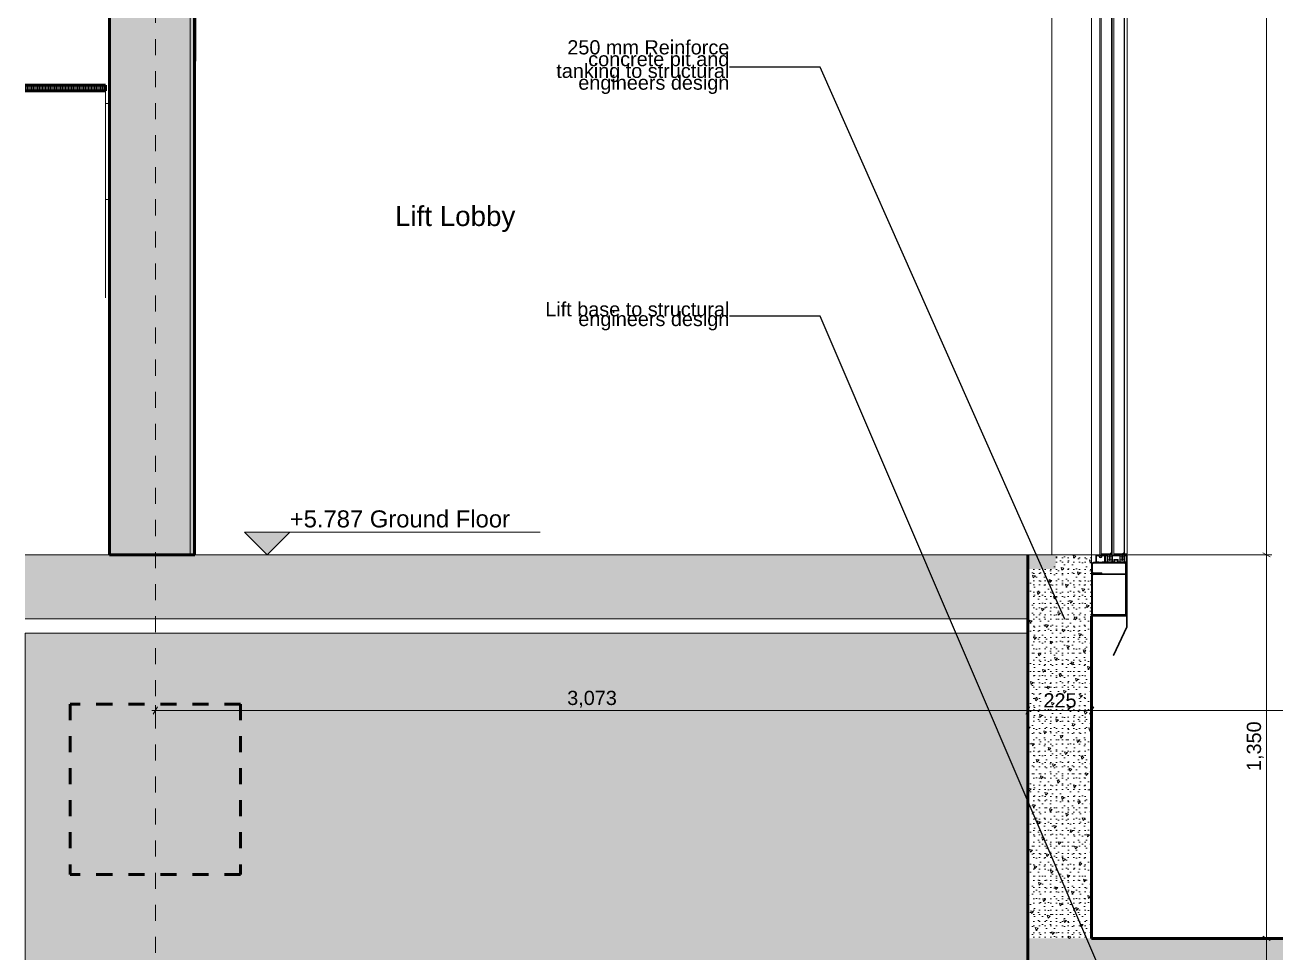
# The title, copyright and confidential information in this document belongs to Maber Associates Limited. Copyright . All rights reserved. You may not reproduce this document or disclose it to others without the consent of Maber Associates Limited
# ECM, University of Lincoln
# Model space of a CAD drawing. Header units: millimetres. Extents: x -54677 to 188015, y -4000 to 32873.
# Drawn here: x -20314 to -15907, y -1401 to 1866 of the extents above; entities that cross this region are included whole.
import ezdxf

# ---------------------------------------------------------------- set-up
doc = ezdxf.new("R2010")
doc.units = ezdxf.units.MM
doc.header["$MEASUREMENT"] = 0
doc.linetypes.add('Dashed', pattern=[112.888889, 56.444445, -56.444445])
for name, color, linetype, lineweight in [('0_Pen_No__1', 7, 'Continuous', 13), ('A-20-M_Floor_Slab_Pen_No__1', 7, 'Continuous', 13), ('A-20-M_Floor_Slab_Pen_No__146', 8, 'Continuous', 0), ('A-20-M_Floor_Slab_Pen_No__87', 8, 'Continuous', 20), ('A-20-M_Floor_Slab_Pen_No__89', 8, 'Continuous', 20), ('A-25-M_Wall_Int_Pen_No__146', 8, 'Continuous', 0), ('A-30-M_Stair_Pen_No__191', 7, 'Continuous', 5), ('A-95-P_Drawing_Pen_No__1', 7, 'Continuous', 13), ('A-95-P_Drawing_Pen_No__101', 252, 'Continuous', 15), ('A-95-P_Text_1_50_GA_Pen_No__1', 7, 'Continuous', 13), ('A-95-P_Text_1_50_GA_Pen_No__4', 7, 'Continuous', 20), ('A-95-P_Text_1_50_GA_Pen_No__85', 8, 'Continuous', 20), ('New_A-20-M_Floor_Slab_Pen_No__87', 8, 'Continuous', 20), ('New_A-20-M_Roof_Pen_No__92', 8, 'Continuous', 13), ('New_A-80-M_Lift_Pen_No__87', 8, 'Continuous', 20), ('New_A-95-D_1_20_Pen_No__1', 7, 'Continuous', 13), ('New_A-95-D_Stair_Detail.Dim_Pen_No__4', 7, 'Continuous', 20)]:
    doc.layers.add(name, color=color, linetype=linetype, lineweight=lineweight)
for name, color, linetype, lineweight, true_color in [('A-20-M_Ceiling_Pen_No__241', 7, 'Continuous', 13, 0xc30c20), ('A-20-M_Floor_Slab_Pen_No__147', 7, 'Continuous', 0, 0x606060), ('A-20-M_Floor_Slab_Pen_No__29', 7, 'Continuous', 50, 0x2a2a2a), ('A-25-M_Wall_Int_Pen_No__27', 7, 'Continuous', 50, 0x2a2a2a), ('A-30-M_Stair_Pen_No__107', 7, 'Continuous', 15, 0xa6a6a6), ('New_A-20-M_Roof_Pen_No__107', 7, 'Continuous', 15, 0xa6a6a6), ('New_A-20-M_Roof_Pen_No__32', 7, 'Continuous', 50, 0x2a2a2a), ('New_A-25-M_Wall_Int_Pen_No__27', 7, 'Continuous', 50, 0x2a2a2a), ('New_A-25-M_Wall_Int_Pen_No__81', 7, 'Continuous', 20, 0x6a6a6a), ('New_S-280-M_STRUCT_FRAME.IFC Import_Pen_No__24', 7, 'Continuous', 50, 0x2a2a2a)]:
    doc.layers.add(name, color=color, linetype=linetype, lineweight=lineweight, true_color=true_color)
doc.layers.add('New_A-95-D_1_20', color=7, linetype='Continuous')
doc.layers.add('New_A-95-D_Stair_Detail.Dim', color=7, linetype='Continuous')
doc.styles.add('GENERATED_STYLE_1', font='')
doc.styles.add('GENERATED_STYLE_2', font='')
doc.styles.get('GENERATED_STYLE_1').set_extended_font_data('Arial')
doc.styles.get('GENERATED_STYLE_2').set_extended_font_data('Swis721 BT')
doc.dimstyles.new('GENERATED_STYLE__1', dxfattribs={"dimtxt": 50, "dimasz": 19, "dimexe": 0.18, "dimexo": 50, "dimgap": 0.09, "dimtad": 1, "dimtih": 1, "dimtoh": 1, "dimdec": 0, "dimzin": 0, "dimdsep": 46, "dimtxsty": 'GENERATED_STYLE_1', "dimblk": 'ARROWHEAD_2', "dimblk1": 'ARROWHEAD_2', "dimblk2": 'ARROWHEAD_2', "dimcen": 0.09, "dimclrd": 7, "dimclre": 7, "dimclrt": 7, "dimadec": 0, "dimazin": 0, "dimtfac": 1, "dimtdec": 4, "dimtmove": 0, "dimatfit": 3, "dimfxl": 1, "dimtolj": 1, "dimtzin": 0, "dimarcsym": 0})
doc.dimstyles.new('GENERATED_STYLE__2', dxfattribs={"dimtxt": 50, "dimasz": 19, "dimexe": 0.18, "dimexo": 50, "dimgap": 0.09, "dimtad": 1, "dimdec": 0, "dimzin": 0, "dimdsep": 46, "dimtxsty": 'GENERATED_STYLE_1', "dimblk": 'ARROWHEAD_2', "dimblk1": 'ARROWHEAD_2', "dimblk2": 'ARROWHEAD_2', "dimcen": 0.09, "dimclrd": 7, "dimclre": 7, "dimclrt": 7, "dimadec": 0, "dimazin": 0, "dimtfac": 1, "dimtdec": 4, "dimtmove": 0, "dimatfit": 3, "dimfxl": 1, "dimtolj": 1, "dimtzin": 0, "dimarcsym": 0})
doc.dimstyles.new('GENERATED_STYLE__5', dxfattribs={"dimtxt": 0.18, "dimasz": 36.48, "dimexe": 0.18, "dimexo": 0.0625, "dimgap": 0.09, "dimtad": 0, "dimtih": 1, "dimtoh": 1, "dimdec": 4, "dimzin": 0, "dimdsep": 46, "dimcen": 0.09, "dimadec": 0, "dimazin": 0, "dimtfac": 1, "dimtdec": 4, "dimtmove": 0, "dimatfit": 3, "dimldrblk": 'ARROWHEAD_5', "dimfxl": 1, "dimtolj": 1, "dimtzin": 0, "dimarcsym": 0})
pattern_1 = [(45, (0, 0), (-73.4847, 73.4847), [10, -50]), (45, (-15.53, 57.96), (-73.4847, 73.4847), [10, -50]), (105, (0, 0), (100.38196, 26.89726), [10, -50]), (105, (42.43, 42.43), (100.38196, 26.89726), [10, -50]), (165, (7.07, 7.07), (26.89726, 100.38196), [10, -50]), (165, (49.5, 49.5), (26.89726, 100.38196), [10, -50]), (45, (-7.071, 7.071), (-14.142136, 14.142136), [0, -20, 0, -30]), (90, (9e-16, 14.142), (-20, 0), [0, -15, 0, -25])]
pattern_2 = [(0, (0, 0), (0, 3), [0, -3])]

# ---------------------------------------------------------------- blocks, each defined once
blk = doc.blocks.new('*D22')
at = {"layer": 'New_A-95-D_1_20_Pen_No__1', "linetype": 'Continuous'}
for p, q in [((-16569, -547.7), (-16556.7, -547.7)), ((-16549.5, -535.2), (-16563.9, -560.2)), ((-16556.7, -901.1), (-16556.7, -528.9)), ((-16556.7, -547.7), (-13706.7, -547.7)), ((-13713.9, -560.2), (-13699.5, -535.2)), ((-13706.7, -882.6), (-13706.7, -528.9)), ((-13706.7, -547.7), (-13694.5, -547.7))]:
    blk.add_line(p, q, dxfattribs=at)
at = {"layer": 'New_A-95-D_1_20_Pen_No__1', "insert": (-15398.5, -537.7), "char_height": 50, "attachment_point": 7, "style": 'GENERATED_STYLE_1'}
blk.add_mtext('\\A1;{\\fArial|b0|i0|c0|p34;2,850 Clear width}', dxfattribs=at)
blk = doc.blocks.new('ARROWHEAD_2')
at = {"color": 0, "linetype": 'Continuous', "lineweight": 0}
for p, q in [((0, 0), (-1, 0)), ((-0.38, -0.66), (0.38, 0.66))]:
    blk.add_line(p, q, dxfattribs=at)
blk = doc.blocks.new('*D24')
at = {"layer": 'New_A-95-D_1_20_Pen_No__1', "linetype": 'Continuous'}
for p, q in [((-15940.8, 0), (-15940.8, 4050)), ((-15922, 0), (-16537, 0)), ((-15953.3, 7.2), (-15928.3, -7.2)), ((-15940.8, -1350), (-15940.8, 0)), ((-15922, -1350), (-16506.7, -1350)), ((-15953.3, -1342.8), (-15928.3, -1357.2)), ((-15940.8, -1362.2), (-15940.8, -1350))]:
    blk.add_line(p, q, dxfattribs=at)
at = {"layer": 'New_A-95-D_1_20_Pen_No__1', "insert": (-15950.8, -760.8), "char_height": 50, "attachment_point": 7, "rotation": 90, "style": 'GENERATED_STYLE_1'}
blk.add_mtext('\\A1;{\\fArial|b0|i0|c0|p34;1,350}', dxfattribs=at)
blk = doc.blocks.new('*D25')
at = {"layer": 'New_A-95-D_1_20_Pen_No__1', "linetype": 'Continuous'}
for p, q in [((-15953.3, 4057.2), (-15928.3, 4042.8)), ((-15922, 4050), (-16576.7, 4050)), ((-15940.8, 0), (-15940.8, 4050)), ((-15953.3, 7.2), (-15928.3, -7.2))]:
    blk.add_line(p, q, dxfattribs=at)
at = {"layer": 'New_A-95-D_1_20_Pen_No__1', "insert": (-15950.8, 1939.2), "char_height": 50, "attachment_point": 7, "rotation": 90, "style": 'GENERATED_STYLE_1'}
blk.add_mtext('\\A1;{\\fArial|b0|i0|c0|p34;4,050}', dxfattribs=at)
blk = doc.blocks.new('*D31')
at = {"layer": 'New_A-95-D_1_20_Pen_No__1', "linetype": 'Continuous'}
for p, q in [((-14051.2, 20100), (-16506.7, 20100)), ((-14057.4, 20092.8), (-14082.4, 20107.2)), ((-14069.9, 20100), (-14069.9, 20112.2)), ((-14069.9, -1350), (-14069.9, 20100)), ((-14051.2, -1350), (-16506.7, -1350)), ((-14082.4, -1342.8), (-14057.4, -1357.2)), ((-14069.9, -1362.2), (-14069.9, -1350))]:
    blk.add_line(p, q, dxfattribs=at)
at = {"layer": 'New_A-95-D_1_20_Pen_No__1', "insert": (-14079.9, 9270.1), "char_height": 50, "attachment_point": 7, "rotation": 90, "style": 'GENERATED_STYLE_1'}
blk.add_mtext('\\A1;{\\fArial|b0|i0|c0|p34;21,450}', dxfattribs=at)
blk = doc.blocks.new('Dimension_1_1', base_point=(-19461.3, 0))
at = {"layer": 'New_A-95-D_Stair_Detail.Dim', "linetype": 'Continuous', "lineweight": 0, "true_color": 0x000000}
blk.add_hatch(color=178, dxfattribs=at).paths.add_polyline_path([(-19461.3, 0), (-19381.3, 80), (-19541.3, 80)])
at = {"layer": 'New_A-95-D_Stair_Detail.Dim_Pen_No__4', "linetype": 'Continuous'}
for p, q in [((-19461.3, 0), (-19541.3, 80)), ((-19541.3, 80), (-19381.3, 80)), ((-19381.3, 80), (-19461.3, 0)), ((-19381.3, 80), (-18499.7, 80)), ((-19461.3, 0), (-19521.3, 0)), ((-19461.3, 0), (-19401.3, 0))]:
    blk.add_line(p, q, dxfattribs=at)
at = {"layer": 'New_A-95-D_Stair_Detail.Dim_Pen_No__4', "insert": (-19381.3, 96), "char_height": 60, "attachment_point": 7, "style": 'GENERATED_STYLE_1'}
blk.add_mtext('\\A1;{\\fArial|b0|i0|c0|p34;+5.787 Ground Floor}', dxfattribs=at)
blk = doc.blocks.new('*D55')
at = {"layer": 'New_A-95-D_1_20_Pen_No__1', "linetype": 'Continuous'}
for p, q in [((-16794, -547.7), (-16781.7, -547.7)), ((-16774.5, -535.2), (-16788.9, -560.2)), ((-16781.7, -699.1), (-16781.7, -528.9)), ((-16781.7, -547.7), (-16556.7, -547.7)), ((-16563.9, -560.2), (-16549.5, -535.2)), ((-16556.7, -701.9), (-16556.7, -528.9)), ((-16556.7, -547.7), (-16544.5, -547.7))]:
    blk.add_line(p, q, dxfattribs=at)
at = {"layer": 'New_A-95-D_1_20_Pen_No__1', "insert": (-16726.4, -537.7), "char_height": 50, "attachment_point": 7, "style": 'GENERATED_STYLE_1'}
blk.add_mtext('\\A1;{\\fArial|b0|i0|c0|p34;225}', dxfattribs=at)
blk = doc.blocks.new('*D56')
at = {"layer": 'New_A-95-D_1_20_Pen_No__1', "linetype": 'Continuous'}
for p, q in [((-15721.6, -1350), (-15959.5, -1350)), ((-15928.3, -1357.2), (-15953.3, -1342.8)), ((-15940.8, -1350), (-15940.8, -1337.8)), ((-15940.8, -1450), (-15940.8, -1350)), ((-15713.5, -1450), (-15959.5, -1450)), ((-15953.3, -1442.8), (-15928.3, -1457.2)), ((-15940.8, -1462.2), (-15940.8, -1450))]:
    blk.add_line(p, q, dxfattribs=at)
at = {"layer": 'New_A-95-D_1_20_Pen_No__1', "insert": (-15950.8, -1571.6), "char_height": 50, "attachment_point": 7, "rotation": 90, "style": 'GENERATED_STYLE_1'}
blk.add_mtext('\\A1;{\\fArial|b0|i0|c0|p34;100}', dxfattribs=at)
blk = doc.blocks.new('*D59')
at = {"layer": 'New_A-95-D_1_20_Pen_No__1', "linetype": 'Continuous'}
for p, q in [((-16781.7, -566.4), (-16781.7, -484.6)), ((-19854.8, -566.4), (-19854.8, -528.7)), ((-19867, -547.7), (-19854.8, -547.7)), ((-19847.5, -535.2), (-19862, -560.2)), ((-19854.8, -547.7), (-16781.7, -547.7)), ((-16788.9, -560.2), (-16774.5, -535.2)), ((-16781.7, -547.7), (-16769.5, -547.7))]:
    blk.add_line(p, q, dxfattribs=at)
at = {"layer": 'New_A-95-D_1_20_Pen_No__1', "insert": (-18404, -537.7), "char_height": 50, "attachment_point": 7, "style": 'GENERATED_STYLE_1'}
blk.add_mtext('\\A1;{\\fArial|b0|i0|c0|p34;3,073}', dxfattribs=at)
blk = doc.blocks.new('ARROWHEAD_5')
at = {"color": 0, "linetype": 'Continuous', "lineweight": 0}
blk.add_line((0, 0), (-1, 0), dxfattribs=at)
blk.add_solid([(-1, 0.2679), (0, 0), (-1, -0.2679), (-1, 0.2679)], dxfattribs=at)

msp = doc.modelspace()

# ---------------------------------------------------------------- hatches: boundary and pattern name
at = {"layer": 'A-20-M_Floor_Slab_Pen_No__146', "linetype": 'Continuous'}
h = msp.add_hatch(dxfattribs=at)
h.set_pattern_fill('Structural_Concrete_0001', color=256, style=0, pattern_type=2)
h.set_pattern_definition(pattern_1)
h.paths.add_polyline_path([(-16781.7, -1450), (-13456.7, -1450), (-13456.7, -1350), (-16781.7, -1350)])
at = {"layer": 'A-20-M_Floor_Slab_Pen_No__147', "linetype": 'Continuous'}
h = msp.add_hatch(dxfattribs=at)
h.set_pattern_fill('Structural_Concrete_0001', color=256, style=0, pattern_type=2)
h.set_pattern_definition(pattern_1)
h.paths.add_polyline_path([(-16781.7, -50), (-16683.3, -50), (-16683.3, 0), (-20313.9, 0), (-20313.9, -225), (-16781.7, -225)])
at = {"layer": 'A-25-M_Wall_Int_Pen_No__146', "linetype": 'Continuous'}
h = msp.add_hatch(dxfattribs=at)
h.set_pattern_fill('Structural_Concrete_0001', color=256, style=0, pattern_type=2)
h.set_pattern_definition(pattern_1)
h.paths.add_polyline_path([(-16696.7, 0), (-16556.7, 0), (-16556.7, -50), (-16696.7, -50)])
h = msp.add_hatch(dxfattribs=at)
h.set_pattern_fill('Structural_Concrete_0001', color=256, style=0, pattern_type=2)
h.set_pattern_definition(pattern_1)
h.paths.add_polyline_path([(-16556.7, -50), (-16781.7, -50), (-16781.7, -1350), (-16556.7, -1350)])
at = {"layer": 'A-30-M_Stair_Pen_No__107', "linetype": 'Continuous'}
h = msp.add_hatch(dxfattribs=at)
h.set_pattern_fill('Gypsum_PB_0001', color=256, style=0, pattern_type=2)
h.set_pattern_definition(pattern_2)
h.paths.add_polyline_path([(-19732.3, 11700), (-19732.3, 0), (-19716.8, 0), (-19716.8, 11700)])
at = {"layer": 'A-95-P_Drawing_Pen_No__101', "linetype": 'Continuous'}
h = msp.add_hatch(dxfattribs=at)
h.set_pattern_fill('Earth_0001', color=256, style=0, pattern_type=2)
h.set_pattern_definition([(45, (0, 0), (-55.15433, 55.15433), []), (45, (-18.38, 18.38), (-110.3087, 110.3087), []), (45, (-36.77, 36.77), (-110.3087, 110.3087), []), (135, (-55.154, 55.154), (18.384776, 18.384776), [78, -78])])
h.paths.add_polyline_path([(-20313.9, -275), (-16781.7, -275), (-16781.7, -1450), (-13481.7, -1450), (-13481.7, -275), (-12249, -275), (-12249, -2141), (-20313.9, -2141)])
at = {"layer": 'New_A-20-M_Roof_Pen_No__107', "linetype": 'Continuous'}
h = msp.add_hatch(dxfattribs=at)
h.set_pattern_fill('Gypsum_PB_0001', color=256, style=0, pattern_type=2)
h.set_pattern_definition(pattern_2)
h.paths.add_polyline_path([(-20313.9, 1634.1), (-20029.8, 1634.1), (-20029.8, 1653.9), (-20313.9, 1653.9)])
at = {"layer": 'New_A-25-M_Wall_Int_Pen_No__81', "linetype": 'Continuous', "lineweight": 0, "true_color": 0x353535}
h = msp.add_hatch(color=250, dxfattribs=at)
h.paths.add_polyline_path([(-19984.1, 12150), (-20016.6, 12150), (-20016.6, 0), (-19732.3, 0), (-19732.3, 11700), (-19783.8, 11700), (-19783.8, 11691.4), (-19841.3, 11691.4), (-19848.5, 11688.4), (-19851.5, 11681.2), (-19851.5, 11320.8), (-19848.5, 11313.6), (-19841.3, 11310.6), (-19783.8, 11310.6), (-19783.8, 11302), (-19925.6, 11302), (-19925.6, 11310.6), (-19868.1, 11310.6), (-19860.9, 11313.6), (-19857.9, 11320.8), (-19857.9, 11681.2), (-19860.9, 11688.4), (-19868.1, 11691.4), (-19925.6, 11691.4), (-19925.6, 11700), (-19984.1, 11700)])
h.paths.add_polyline_path([(-19869.7, 10989.9), (-19854.7, 10989.9), (-19854.7, 10766.4), (-19869.7, 10766.4)], flags=0)
h.paths.add_polyline_path([(-19839.7, 8331.6), (-19839.7, 8108.1), (-19854.7, 8108.1), (-19854.7, 8331.6)], flags=0)
h.paths.add_polyline_path([(-19925.6, 7650), (-19783.8, 7650), (-19783.8, 7641.4), (-19841.3, 7641.4), (-19848.5, 7638.4), (-19851.5, 7631.2), (-19851.5, 7270.8), (-19848.5, 7263.6), (-19841.3, 7260.6), (-19783.8, 7260.6), (-19783.8, 7252), (-19925.6, 7252), (-19925.6, 7260.6), (-19868.1, 7260.6), (-19860.9, 7263.6), (-19857.9, 7270.8), (-19857.9, 7631.2), (-19860.9, 7638.4), (-19868.1, 7641.4), (-19925.6, 7641.4)], flags=0)
h.paths.add_polyline_path([(-19783.8, 3202), (-19925.6, 3202), (-19925.6, 3210.6), (-19868.1, 3210.6), (-19860.9, 3213.6), (-19857.9, 3220.8), (-19857.9, 3581.2), (-19860.9, 3588.4), (-19868.1, 3591.4), (-19925.6, 3591.4), (-19925.6, 3600), (-19783.8, 3600), (-19783.8, 3591.4), (-19841.3, 3591.4), (-19848.5, 3588.4), (-19851.5, 3581.2), (-19851.5, 3220.8), (-19848.5, 3213.6), (-19841.3, 3210.6), (-19783.8, 3210.6)], flags=0)

# ---------------------------------------------------------------- linework, layer by layer
at = {"layer": '0_Pen_No__1', "linetype": 'Continuous'}
for p, q in [((-16556.7, 0), (-16556.7, 2300)), ((-16527.7, -1), (-16527.7, 2295.2)), ((-16541.7, -1), (-16540.7, 0)), ((-16540.7, 0), (-16537.2, 0)), ((-16537.2, 0), (-16537.2, -1)), ((-16532.6, -1), (-16532.6, 0)), ((-16532.6, 0), (-16528, 0)), ((-16528, 0), (-16528, -1)), ((-16523.4, -1), (-16523.4, 0)), ((-16523.4, 0), (-16518.8, 0)), ((-16518.8, 0), (-16518.8, -1)), ((-16514.2, -1), (-16514.2, 0)), ((-16514.2, 0), (-16510.7, 0)), ((-16510.7, 0), (-16509.7, -1)), ((-16541.7, -26), (-16541.7, -1)), ((-16531.7, -26), (-16541.7, -26)), ((-16541.7, -26), (-16533.3, -26)), ((-16539.7, -4), (-16538.7, -3)), ((-16539.7, -4), (-16539.7, -23.5)), ((-16539.2, -24), (-16531.7, -24)), ((-16530.5, -3), (-16538.7, -3)), ((-16537.2, -1), (-16532.6, -1)), ((-16531.7, -24), (-16531.7, -26)), ((-16528, -1), (-16523.4, -1)), ((-16512.7, -3), (-16521, -3)), ((-16519.7, -24), (-16512.2, -24)), ((-16519.7, -26), (-16519.7, -24)), ((-16509.7, -26), (-16519.7, -26)), ((-16518.8, -1), (-16514.2, -1)), ((-16512.7, -3), (-16511.7, -4)), ((-16511.7, -23.5), (-16511.7, -4)), ((-16509.7, -1), (-16509.7, -26))]:
    msp.add_line(p, q, dxfattribs=at)
at = {"layer": '0_Pen_No__1', "linetype": 'Continuous', "flags": 128}
for points in [[(-16522.7, 4), (-16484.7, 4), (-16484.7, 2359.3), (-16489.7, 2359.3), (-16489.7, 2362.3), (-16494.7, 2367.3), (-16504.7, 2367.3), (-16504.7, 2276)], [(-16478.7, 4), (-16440.7, 4), (-16440.7, 2367.3), (-16460.7, 2367.3), (-16460.7, 2276)], [(-16440.7, 2367.3), (-16431.7, 2367.3), (-16431.7, 4), (-16440.7, 4)], [(-16491.7, 2276), (-16522.7, 2276), (-16522.7, 4), (-16491.7, 4), (-16486.7, 9), (-16486.7, 2271)], [(-16447.7, 2276), (-16478.7, 2276), (-16478.7, 4), (-16447.7, 4), (-16442.7, 9), (-16442.7, 2271)]]:
    msp.add_lwpolyline(points, dxfattribs=at)
for points in [[(-16473.9, -26), (-16509.7, -26), (-16509.7, -1), (-16508.7, 0), (-16507.1, 0), (-16507.1, -1), (-16502.5, -1), (-16502.5, 0), (-16500.8, 0), (-16499.8, -1), (-16499.8, -23.5, 0.414214), (-16499.3, -24), (-16486.1, -24, 0.414214), (-16485.6, -23.5), (-16485.6, -1), (-16484.6, 0), (-16482.2, 0), (-16482.2, -1), (-16477.6, -1), (-16477.6, 0), (-16473, 0), (-16473, -1), (-16468.4, -1), (-16468.4, 0), (-16463.8, 0), (-16463.8, -1), (-16459.2, -1), (-16459.2, 0), (-16456.8, 0), (-16455.8, -1), (-16455.8, -23.5, 0.414214), (-16455.3, -24), (-16442.1, -24, 0.414214), (-16441.6, -23.5), (-16441.6, -1), (-16440.6, 0), (-16439, 0), (-16439, -1), (-16434.4, -1), (-16434.4, 0), (-16432.7, 0), (-16431.7, -1), (-16431.7, -26), (-16467.6, -26), (-16467.6, -24), (-16465.5, -24), (-16465.5, -18), (-16476, -18), (-16476, -24), (-16473.9, -24)], [(-16520.7, -63), (-16550.7, -63, -0.414214), (-16553.7, -60), (-16553.7, -32, -0.414214), (-16550.7, -29), (-16440.2, -29, -0.414214), (-16437.2, -32), (-16437.2, -104.7), (-16437.2, -211.3, -0.291565), (-16439.9, -213), (-16553.7, -213), (-16553.7, -216), (-16439.9, -216, 0.291565), (-16434.5, -212.5), (-16434.2, -104.7), (-16434.2, -32, 0.414214), (-16440.2, -26), (-16550.7, -26, 0.414214), (-16556.7, -32), (-16556.7, -60, 0.414214), (-16550.7, -66), (-16520.7, -66)], [(-16507.2, -24), (-16502.3, -24, 0.414214), (-16501.8, -23.5), (-16501.8, -4), (-16502.8, -3), (-16506.7, -3), (-16507.7, -4), (-16507.7, -23.5, 0.414214)], [(-16478, -16.5, -0.414214), (-16477.5, -16), (-16464, -16, -0.414214), (-16463.5, -16.5), (-16463.5, -23.5, 0.414214), (-16463, -24), (-16458.3, -24, 0.414214), (-16457.8, -23.5), (-16457.8, -3.5, 0.414214), (-16458.3, -3), (-16483.1, -3, 0.414214), (-16483.6, -3.5), (-16483.6, -23.5, 0.414214), (-16483.1, -24), (-16478.5, -24, 0.414214), (-16478, -23.5)], [(-16434.2, -26), (-16434.2, -252, -0.109518), (-16434.5, -253.3), (-16480.8, -352.6), (-16478.1, -353.9), (-16431.8, -254.5, 0.109518), (-16431.2, -252), (-16431.2, -26)], [(-16439.1, -24), (-16434.2, -24, 0.414214), (-16433.7, -23.5), (-16433.7, -4), (-16434.7, -3), (-16438.6, -3), (-16439.6, -4), (-16439.6, -23.5, 0.414214)], [(-16439.9, -210), (-16439.9, -213), (-16550.7, -213, -0.414214), (-16556.7, -207), (-16556.7, -72, -0.414214), (-16550.7, -66), (-16437.2, -66), (-16437.2, -69), (-16550.7, -69, 0.414214), (-16553.7, -72), (-16553.7, -207, 0.414214), (-16550.7, -210)]]:
    msp.add_lwpolyline(points, format="xyb", close=True, dxfattribs=at)
for points in [[(-16489.2, 4), (-16491.3, -1.8, 0.087489), (-16491.5, -2.7), (-16491.5, -20), (-16494, -20), (-16494, -2.7, -0.087489), (-16493.7, -1), (-16492, 3.8)], [(-16445.2, 4), (-16447.3, -1.8, 0.087489), (-16447.5, -2.7), (-16447.5, -20), (-16450, -20), (-16450, -2.7, -0.087489), (-16449.7, -1), (-16448, 3.8)]]:
    msp.add_lwpolyline(points, format="xyb", dxfattribs=at)
for points in [[(-16494.2, -4), (-16499.7, -4), (-16499.7, -17), (-16494.2, -17)], [(-16485.7, -4), (-16491.2, -4), (-16491.2, -17), (-16485.7, -17)], [(-16450.2, -4), (-16455.7, -4), (-16455.7, -17), (-16450.2, -17)], [(-16441.7, -17), (-16447.2, -17), (-16447.2, -4), (-16441.7, -4)]]:
    msp.add_lwpolyline(points, close=True, dxfattribs=at)
at = {"layer": '0_Pen_No__1', "linetype": 'Continuous'}
msp.add_circle((-16525.7, -5.7), 2.75, dxfattribs=at)
for centre, radius, start, end in [((-16539.2, -23.5), 0.5, 180, 270), ((-16530.5, -3.5), 0.5, 334.6231, 90), ((-16525.7, -5.7), 4.75, 154.6231, 25.3769), ((-16521, -3.5), 0.5, 90, 205.3769), ((-16512.2, -23.5), 0.5, 270, 0)]:
    msp.add_arc(centre, radius, start, end, dxfattribs=at)
at = {"layer": 'A-20-M_Ceiling_Pen_No__241', "linetype": 'Dashed'}
msp.add_line((-19854.8, 20217.3), (-19854.8, -4000), dxfattribs=at)
at = {"layer": 'A-20-M_Floor_Slab_Pen_No__1', "linetype": 'Continuous'}
for p, q in [((-20016.6, 0), (-20313.9, 0)), ((-16706.7, 0), (-19716.6, 0)), ((-16696.7, 0), (-16541.7, 0)), ((-16556.7, 0), (-16556.7, -225)), ((-16781.7, -225), (-20313.9, -225))]:
    msp.add_line(p, q, dxfattribs=at)
at = {"layer": 'A-20-M_Floor_Slab_Pen_No__29', "linetype": 'Continuous'}
msp.add_line((-13706.7, -1350), (-16556.7, -1350), dxfattribs=at)
at = {"layer": 'A-20-M_Floor_Slab_Pen_No__87', "linetype": 'Continuous'}
msp.add_line((-20029.8, 1589.5), (-20016.6, 1589.5), dxfattribs=at)
at = {"layer": 'A-20-M_Floor_Slab_Pen_No__89', "linetype": 'Continuous'}
msp.add_line((-16706.7, 0), (-16696.7, 0), dxfattribs=at)
at = {"layer": 'A-25-M_Wall_Int_Pen_No__27', "linetype": 'Continuous'}
for p, q in [((-16781.7, 0), (-16781.7, -1450)), ((-16556.7, -216), (-16556.7, -1350))]:
    msp.add_line(p, q, dxfattribs=at)
at = {"layer": 'A-30-M_Stair_Pen_No__191', "linetype": 'Continuous', "flags": 128}
msp.add_lwpolyline([(-19732.3, 11700), (-19732.3, 0), (-19716.8, 0), (-19716.8, 11700)], close=True, dxfattribs=at)
at = {"layer": 'A-95-P_Drawing_Pen_No__1', "linetype": 'Continuous', "flags": 128}
msp.add_lwpolyline([(-20313.9, -275), (-16781.7, -275), (-16781.7, -1450), (-13481.7, -1450), (-13481.7, -275), (-12249, -275), (-12249, -2141), (-20313.9, -2141)], close=True, dxfattribs=at)
at = {"layer": 'New_A-20-M_Floor_Slab_Pen_No__87', "linetype": 'Continuous'}
msp.add_line((-20016.6, 1251.5), (-20029.8, 1251.5), dxfattribs=at)
at = {"layer": 'New_A-20-M_Roof_Pen_No__32', "linetype": 'Continuous'}
for p, q in [((-20029.8, 1653.9), (-20313.9, 1653.9)), ((-20029.8, 1634.1), (-20313.9, 1634.1)), ((-20029.8, 1653.9), (-20029.8, 1634.1))]:
    msp.add_line(p, q, dxfattribs=at)
at = {"layer": 'New_A-20-M_Roof_Pen_No__92', "linetype": 'Continuous'}
msp.add_line((-20029.8, 1634.1), (-20029.8, 905.3), dxfattribs=at)
at = {"layer": 'New_A-25-M_Wall_Int_Pen_No__27', "linetype": 'Continuous'}
for p, q in [((-20016.2, 11754.9), (-20016.2, 0)), ((-19716.6, 2575), (-19716.6, 0)), ((-19716.2, 2025), (-19716.2, 1737.9)), ((-20016.6, 1927.5), (-20016.6, 0)), ((-19716.8, 1737.9), (-19716.8, 0)), ((-19716.6, 0), (-20016.6, 0)), ((-20016.2, 0), (-19716.2, 0))]:
    msp.add_line(p, q, dxfattribs=at)
at = {"layer": 'New_A-80-M_Lift_Pen_No__87', "linetype": 'Continuous'}
for p, q in [((-16696.7, 2300), (-16696.7, 0)), ((-16556.7, 0), (-16556.7, 2300)), ((-16696.7, 0), (-16556.7, 0))]:
    msp.add_line(p, q, dxfattribs=at)
at = {"layer": 'New_S-280-M_STRUCT_FRAME.IFC Import_Pen_No__24', "linetype": 'Dashed'}
for p, q in [((-20154.7, -525), (-20154.7, -1125)), ((-19554.7, -525), (-20154.7, -525)), ((-19554.7, -525), (-19554.7, -1125)), ((-19554.7, -1125), (-20154.7, -1125))]:
    msp.add_line(p, q, dxfattribs=at)

# ---------------------------------------------------------------- block references
at = {"layer": 'New_A-95-D_Stair_Detail.Dim', "linetype": 'Continuous'}
msp.add_blockref('Dimension_1_1', (-19461.3, 0), dxfattribs=at)

# ---------------------------------------------------------------- texts
at = {"layer": 'A-95-P_Text_1_50_GA_Pen_No__1', "linetype": 'Continuous', "char_height": 50, "attachment_point": 6, "style": 'GENERATED_STYLE_2'}
for s, insert, width, line_spacing_factor in [('\\A1;{\\fSwis721 BT|b0|i0|c0|p34; 250 mm Reinforce concrete pit and tanking to structural engineers design }', (-17833, 1717.5), 679.184, 0.497231), ('\\A1;{\\fSwis721 BT|b0|i0|c0|p34;Lift base to structural engineers design }', (-17833, 840.3), 716.146, 0.412493)]:
    msp.add_mtext(s, dxfattribs=dict(at, insert=insert, width=width, line_spacing_factor=line_spacing_factor))
at = {"layer": 'A-95-P_Text_1_50_GA_Pen_No__4', "linetype": 'Continuous', "insert": (-18798.7, 1182.4), "char_height": 70, "attachment_point": 5, "style": 'GENERATED_STYLE_2'}
msp.add_mtext('\\A1;{\\fSwis721 BT|b0|i0|c0|p34;Lift Lobby}', dxfattribs=at)

# ---------------------------------------------------------------- dimensions: what is measured, and where the dimension line sits
at = {"layer": 'New_A-95-D_1_20', "linetype": 'Continuous'}
for base, p1, p2, picture, middle in [((-14069.9, 20100), (-16556.7, -1350), (-16556.7, 20100), '*D31', (-14104.9, 9386.1)), ((-15940.8, 4050), (-16587, 0), (-16626.7, 4050), '*D25', (-15975.8, 2034.1)), ((-15940.8, 0), (-16556.7, -1350), (-16587, 0), '*D24', (-15975.8, -665.9)), ((-15940.8, -1350), (-15663.5, -1450), (-15671.6, -1350), '*D56', (-15975.8, -1508.4))]:
    dim = msp.add_linear_dim(base=base, p1=p1, p2=p2, angle=90, dimstyle='GENERATED_STYLE__2', dxfattribs=at)
    dim.commit()
    dim.dimension.update_dxf_attribs({"geometry": picture, "text_midpoint": middle, "dimtype": 160, "text_rotation": 90})
dim = msp.add_linear_dim(base=(-13706.7, -547.7), p1=(-16556.7, -951.1), p2=(-13706.7, -932.6), text='<MeasuredValue> Clear width', dimstyle='GENERATED_STYLE__1', dxfattribs=at)
dim.commit()
dim.dimension.update_dxf_attribs({"geometry": '*D22', "text_midpoint": (-14906, -512.7), "dimtype": 160})
for base, p1, p2, picture, middle in [((-16781.7, -547.7), (-19854.8, -478.7), (-16781.7, -434.6), '*D59', (-18309.2, -512.7)), ((-16556.7, -547.7), (-16781.7, -749.1), (-16556.7, -751.9), '*D55', (-16663.2, -512.7))]:
    dim = msp.add_linear_dim(base=base, p1=p1, p2=p2, dimstyle='GENERATED_STYLE__1', dxfattribs=at)
    dim.commit()
    dim.dimension.update_dxf_attribs({"geometry": picture, "text_midpoint": middle, "dimtype": 160})

# ---------------------------------------------------------------- leaders
at = {"layer": 'A-95-P_Text_1_50_GA_Pen_No__85', "linetype": 'Continuous', "annotation_type": 0, "has_hookline": 1, "hookline_direction": 1}
for points, text_width in [([(-16651.6, -226.1), (-17512.9, 1717.5), (-17832.9, 1717.5)], 633.3), ([(-16429.3, -1686.7), (-17512.9, 840.3), (-17832.9, 840.3)], 626.2)]:
    msp.add_leader(points, dimstyle='GENERATED_STYLE__5', dxfattribs=dict(at, text_width=text_width))

doc.saveas('drawing.dxf')
